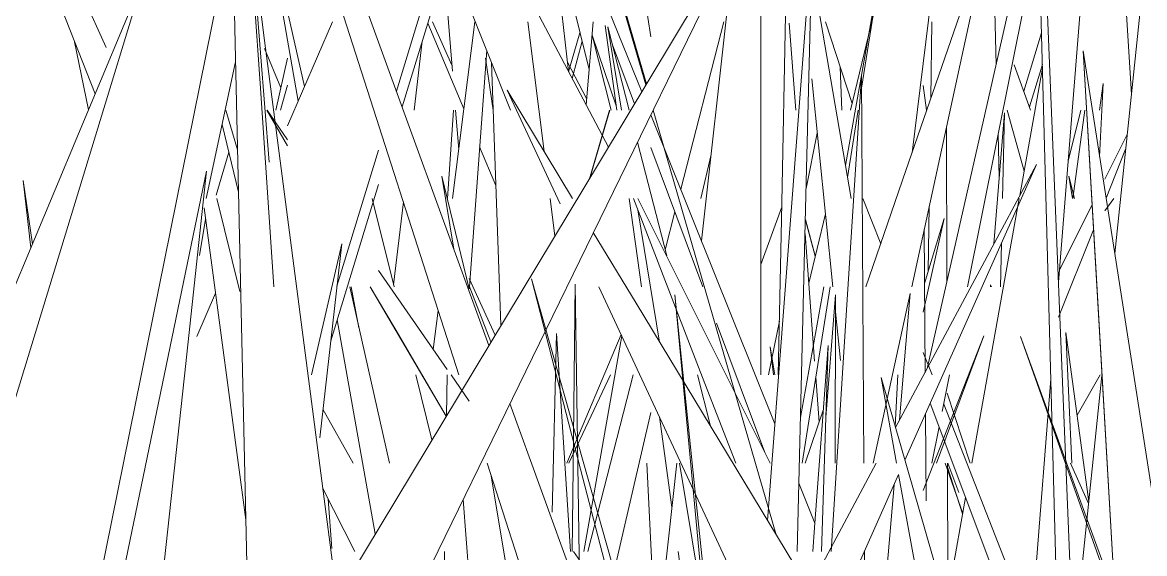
# Model space of a CAD drawing. Header units: millimetres. Extents: x -10020 to 20888, y -4665 to 12339.
# Drawn here: x 2388.27 to 2423.36, y 3071.97 to 3088.57 of the extents above; entities that cross this region are included whole.
import ezdxf

# ---------------------------------------------------------------- set-up
doc = ezdxf.new("R2010")
doc.units = ezdxf.units.MM
doc.layers.add('G-IMPT', color=8, linetype='Continuous', lineweight=9)

# ---------------------------------------------------------------- blocks, each defined once
blk = doc.blocks.new('Grass Array - 25_dwg-V22-West')
at = {"layer": 'G-IMPT'}
for p, q in [((2382.607, 3059.021), (2399.251, 3113.531)), ((2400.144, 3085.927), (2406.086, 3105.37)), ((2390.882, 3087.786), (2383.806, 3103.474)), ((2416.089, 3084.497), (2418.414, 3103.401)), ((2421.946, 3049.378), (2419.748, 3102.931)), ((2407.765, 3086.618), (2403.997, 3099.603)), ((2403.681, 3098.569), (2399.966, 3086.417)), ((2409.504, 3081.746), (2411.366, 3098.514)), ((2420.671, 3080.45), (2422.027, 3097.485)), ((2396.137, 3096.961), (2402.852, 3078.472)), ((2395.842, 3088.006), (2394.722, 3096.612)), ((2395.828, 3048), (2394.722, 3096.612)), ((2407.634, 3086.401), (2403.43, 3096.865)), ((2414.182, 3083.07), (2412.091, 3095.306)), ((2395.709, 3086.513), (2395.127, 3095.161)), ((2395.981, 3084.204), (2395.127, 3095.161)), ((2407.923, 3088.118), (2406.808, 3095.131)), ((2401.918, 3077.552), (2396.562, 3094.236)), ((2405.988, 3087.1), (2404.331, 3093.797)), ((2422.429, 3081.35), (2423.763, 3094.106)), ((2422.948, 3086.314), (2422.493, 3094.012)), ((2387.725, 3093.51), (2390.543, 3086.342)), ((2414.165, 3085.829), (2416.057, 3093.657)), ((2402.267, 3092.874), (2406.593, 3084.675)), ((2419.992, 3092.846), (2416.568, 3077.792)), ((2420.018, 3092.846), (2420.945, 3058.239)), ((2418.59, 3092.216), (2418.721, 3087.257)), ((2398.623, 3066.642), (2410.957, 3091.91)), ((2406.342, 3084.258), (2410.957, 3091.91)), ((2394.771, 3091.347), (2388.346, 3059.539)), ((2415.897, 3083.941), (2418.532, 3091.58)), ((2416.08, 3080.311), (2418.532, 3091.58)), ((2417.82, 3080.311), (2420.047, 3091.347)), ((2412.976, 3091.298), (2411.57, 3073.008)), ((2412.976, 3091.298), (2412.783, 3083.591)), ((2396.896, 3086.114), (2396.065, 3090.789)), ((2397.091, 3086.565), (2396.11, 3090.909)), ((2403.528, 3085.829), (2401.6, 3090.69)), ((2407.787, 3086.654), (2406.66, 3090.504)), ((2414.006, 3084.099), (2415.144, 3090.48)), ((2414.514, 3086.516), (2415.144, 3090.48)), ((2392.045, 3089.931), (2386.865, 3077.552)), ((2412.004, 3082.406), (2412.153, 3089.858)), ((2411.361, 3077.552), (2411.364, 3089.476)), ((2396.562, 3085.339), (2397.964, 3088.588)), ((2404.586, 3084.538), (2404.079, 3088.588)), ((2408.857, 3083.357), (2410.2, 3088.588)), ((2412.454, 3085.829), (2412.251, 3088.543)), ((2414.216, 3086.041), (2413.38, 3088.588)), ((2416.709, 3088.588), (2416.675, 3086.195)), ((2405.35, 3087.031), (2405.705, 3088.246)), ((2406.841, 3085.963), (2406.082, 3088.175)), ((2406.68, 3085.829), (2406.082, 3088.175)), ((2406.492, 3088.479), (2406.86, 3085.829)), ((2407.246, 3085.829), (2406.576, 3088.431)), ((2407.004, 3085.829), (2406.577, 3088.427)), ((2390.331, 3085.835), (2389.885, 3088.015)), ((2395.842, 3088.006), (2401.05, 3048)), ((2405.461, 3086.821), (2405.77, 3087.982)), ((2406.721, 3087.869), (2407.41, 3086.028)), ((2396.562, 3087.455), (2396.197, 3085.829)), ((2421.438, 3087.678), (2425.381, 3062.488)), ((2421.438, 3087.678), (2421.853, 3080.567)), ((2423.315, 3055.48), (2421.438, 3087.678)), ((2394.933, 3087.337), (2394.012, 3083.07)), ((2402.94, 3087.313), (2403.234, 3079.104)), ((2405.314, 3087.328), (2405.911, 3086.197)), ((2413.846, 3087.169), (2413.897, 3085.829)), ((2420.171, 3087.139), (2419.456, 3083.157)), ((2412.955, 3086.803), (2413.615, 3080.311)), ((2414.053, 3079.742), (2414.512, 3086.899)), ((2414.584, 3074.793), (2414.512, 3086.899)), ((2395.709, 3086.513), (2396.126, 3080.311)), ((2396.562, 3086.611), (2396.341, 3085.829)), ((2405.475, 3083.07), (2403.423, 3086.458)), ((2405.083, 3082.901), (2403.423, 3086.458)), ((2416.542, 3085.829), (2416.442, 3086.594)), ((2421.952, 3085.829), (2422.066, 3086.663)), ((2421.955, 3084.374), (2422.066, 3086.663)), ((2395.909, 3085.829), (2396.562, 3084.717)), ((2396.562, 3084.717), (2395.909, 3085.829)), ((2395.921, 3085.829), (2396.562, 3084.906)), ((2406.627, 3085.829), (2405.998, 3083.687)), ((2406.024, 3083.73), (2406.638, 3085.829)), ((2411.845, 3072.554), (2407.994, 3085.829)), ((2414.07, 3083.722), (2414.405, 3085.829)), ((2418.647, 3081.647), (2418.979, 3085.744)), ((2418.918, 3083.07), (2418.979, 3085.744)), ((2419.594, 3083.922), (2419.069, 3085.829)), ((2420.972, 3084.23), (2421.372, 3085.829)), ((2421.119, 3083.07), (2421.498, 3085.829)), ((2411.802, 3076.027), (2407.923, 3085.681)), ((2417.178, 3080.471), (2417.163, 3085.291)), ((2418.779, 3085.065), (2418.815, 3083.719)), ((2422.121, 3083.673), (2422.817, 3085.065)), ((2408.417, 3081.278), (2407.502, 3084.832)), ((2407.923, 3084.656), (2409.55, 3080.311)), ((2399.403, 3084.573), (2398.105, 3080.329)), ((2409.803, 3084.439), (2409.484, 3083.07)), ((2422.158, 3083.077), (2422.769, 3084.607)), ((2406.342, 3084.258), (2398.108, 3070.604)), ((2415.897, 3083.941), (2414.645, 3080.311)), ((2415.869, 3074.889), (2419.98, 3084.134)), ((2416.58, 3077.792), (2419.98, 3084.134)), ((2386.593, 3048), (2394.022, 3083.922)), ((2388.578, 3081.644), (2388.29, 3083.63)), ((2388.528, 3081.525), (2388.29, 3083.63)), ((2393.332, 3077.521), (2394.022, 3083.922)), ((2402.243, 3080.244), (2401.381, 3083.761)), ((2401.757, 3081.488), (2401.381, 3083.761)), ((2412.495, 3072.034), (2412.783, 3083.591)), ((2397.91, 3078.615), (2399.403, 3083.5)), ((2395.063, 3080.165), (2394.35, 3083.07)), ((2399.207, 3083.07), (2399.89, 3080.311)), ((2404.917, 3081.895), (2404.77, 3083.07)), ((2407.242, 3083.07), (2407.625, 3080.311)), ((2407.379, 3083.07), (2409.467, 3077.66)), ((2407.514, 3083.07), (2411.657, 3074.793)), ((2415.109, 3081.654), (2414.552, 3083.07)), ((2419.441, 3083.07), (2417.956, 3074.793)), ((2422.396, 3083.07), (2422.121, 3082.687)), ((2395.259, 3073.02), (2393.947, 3082.772)), ((2408.195, 3078.58), (2407.516, 3082.715)), ((2408.37, 3081.458), (2408.675, 3082.647)), ((2411.362, 3081.007), (2412.012, 3082.779)), ((2412.858, 3080.424), (2413.383, 3082.593)), ((2416.628, 3082.829), (2416.599, 3080.796)), ((2420.702, 3080.838), (2421.719, 3082.87)), ((2393.811, 3081.29), (2393.995, 3082.419)), ((2412.004, 3082.406), (2411.907, 3077.552)), ((2412.754, 3082.413), (2413.065, 3081.28)), ((2413.062, 3081.268), (2412.754, 3082.394)), ((2416.442, 3079.519), (2417.092, 3082.441)), ((2416.484, 3080.413), (2417.092, 3082.441)), ((2407.46, 3079.794), (2406.121, 3082.004)), ((2413.041, 3077.98), (2412.743, 3081.967)), ((2416.471, 3082.111), (2416.505, 3077.616)), ((2420.674, 3079.361), (2421.764, 3082.09)), ((2397.307, 3077.552), (2398.256, 3081.654)), ((2397.565, 3075.59), (2398.256, 3081.654)), ((2418.855, 3080.311), (2418.886, 3081.673)), ((2399.403, 3080.819), (2401.554, 3077.722)), ((2403.049, 3078.797), (2402.243, 3080.565)), ((2405.725, 3074.608), (2404.187, 3080.559)), ((2413.309, 3048.341), (2404.187, 3080.559)), ((2423.315, 3055.48), (2421.853, 3080.567)), ((2393.722, 3078.755), (2394.306, 3080.108)), ((2398.503, 3080.311), (2399.75, 3074.793)), ((2398.793, 3079.026), (2398.554, 3080.311)), ((2399.148, 3080.311), (2399.922, 3078.992)), ((2401.522, 3076.266), (2399.148, 3080.311)), ((2402.921, 3078.586), (2402.243, 3080.333)), ((2405.489, 3074.654), (2405.551, 3080.385)), ((2405.698, 3070.637), (2405.551, 3080.385)), ((2415.296, 3061.016), (2406.292, 3080.311)), ((2412.599, 3076.219), (2413.33, 3080.311)), ((2413.528, 3080.311), (2412.651, 3074.793)), ((2414.878, 3074.793), (2416.034, 3080.101)), ((2416.034, 3080.101), (2415.899, 3078.511)), ((2418.543, 3080.374), (2418.538, 3080.311)), ((2418.543, 3080.374), (2418.572, 3080.311)), ((2407.46, 3079.794), (2417.175, 3063.757)), ((2409.28, 3074.192), (2408.67, 3080.052)), ((2410.764, 3057.877), (2408.67, 3080.052)), ((2413.392, 3076.227), (2413.696, 3080.052)), ((2414.053, 3079.742), (2413.559, 3072.034)), ((2413.687, 3074.793), (2413.696, 3080.052)), ((2413.695, 3079.522), (2413.849, 3078.003)), ((2399.302, 3072.585), (2398.112, 3079.277)), ((2409.976, 3079.173), (2411.491, 3075.124)), ((2401.522, 3076.266), (2399.922, 3078.992)), ((2404.837, 3073.264), (2404.969, 3078.843)), ((2405.408, 3072.034), (2404.969, 3078.843)), ((2405.292, 3074.793), (2406.988, 3078.819)), ((2407.009, 3078.774), (2405.828, 3072.034)), ((2416.442, 3073.937), (2418.335, 3078.779)), ((2416.859, 3074.793), (2418.335, 3078.779)), ((2421.463, 3073.166), (2419.479, 3078.753)), ((2429.981, 3049.962), (2419.479, 3078.753)), ((2421.617, 3073.587), (2420.903, 3078.883)), ((2421.087, 3074.793), (2420.903, 3078.883)), ((2411.752, 3077.552), (2411.652, 3078.43)), ((2411.799, 3077.552), (2411.652, 3078.43)), ((2413.04, 3072.782), (2413.467, 3078.474)), ((2413.254, 3072.034), (2413.467, 3078.474)), ((2415.698, 3076.147), (2415.899, 3078.511)), ((2416.72, 3077.552), (2416.442, 3078.259)), ((2410.574, 3074.793), (2409.467, 3077.66)), ((2416.58, 3077.792), (2415.573, 3075.914)), ((2393.332, 3077.521), (2390.362, 3049.962)), ((2400.574, 3077.552), (2401.076, 3075.526)), ((2401.552, 3077.552), (2401.532, 3076.283)), ((2401.532, 3076.283), (2401.552, 3077.552)), ((2401.673, 3077.552), (2402.243, 3076.731)), ((2406.656, 3077.552), (2405.354, 3074.793)), ((2405.952, 3072.034), (2407.368, 3077.552)), ((2409.375, 3077.552), (2409.786, 3075.953)), ((2413.183, 3076.073), (2413.078, 3077.48)), ((2421.47, 3055.48), (2415.124, 3077.468)), ((2415.608, 3074.793), (2415.124, 3077.468)), ((2415.566, 3075.939), (2415.641, 3077.552)), ((2417.032, 3076.408), (2417.263, 3077.552)), ((2419.781, 3069.275), (2420.431, 3077.434)), ((2421.166, 3069.275), (2422.03, 3077.533)), ((2421.253, 3076.291), (2421.973, 3077.552)), ((2417.906, 3074.793), (2417.188, 3076.981)), ((2403.511, 3076.657), (2409.199, 3060.998)), ((2416.659, 3076.667), (2420.471, 3066.516)), ((2420.699, 3067.427), (2417.079, 3076.64)), ((2407.923, 3076.374), (2406.559, 3070.52)), ((2408.188, 3076.247), (2408.58, 3073.418)), ((2413.315, 3076.455), (2412.742, 3074.793)), ((2416.515, 3076.341), (2416.535, 3073.62)), ((2416.706, 3074.793), (2416.936, 3075.931)), ((2405.083, 3067.693), (2402.804, 3074.793)), ((2405.489, 3074.654), (2405.461, 3072.034)), ((2405.725, 3074.608), (2412.602, 3048)), ((2407.987, 3070.847), (2407.795, 3074.793)), ((2408.12, 3069.275), (2408.733, 3074.793)), ((2409.724, 3069.275), (2408.818, 3074.793)), ((2414.972, 3074.793), (2412.867, 3070.868)), ((2417.674, 3073.226), (2417.122, 3074.793)), ((2417.207, 3070.619), (2417.194, 3074.793)), ((2417.672, 3073.214), (2417.195, 3074.668)), ((2417.548, 3073.882), (2417.21, 3074.793)), ((2421.049, 3074.793), (2421.612, 3073.538)), ((2404.622, 3064.177), (2402.93, 3074.401)), ((2409.28, 3074.192), (2411.216, 3055.589)), ((2413.05, 3072.921), (2412.548, 3074.17)), ((2413.602, 3069.793), (2415.671, 3074.445)), ((2415.013, 3068.085), (2415.526, 3074.118)), ((2416.093, 3072.109), (2415.671, 3074.445)), ((2397.943, 3072.129), (2397.83, 3073.673)), ((2402.047, 3073.656), (2403.024, 3060.998)), ((2417.764, 3073.725), (2417.166, 3070.393)), ((2421.463, 3073.166), (2430.4, 3048)), ((2413.04, 3072.782), (2412.983, 3072.034)), ((2401.353, 3064.566), (2401.467, 3072.034)), ((2401.353, 3064.566), (2401.467, 3072.034)), ((2405.507, 3072.034), (2406.913, 3070.01)), ((2408.772, 3072.034), (2409.537, 3066.516)), ((2414.624, 3067.967), (2414.6, 3072.034)), ((2416.093, 3072.109), (2420.454, 3048))]:
    blk.add_line(p, q, dxfattribs=at)
blk = doc.blocks.new('Grass Array - Grass Array-V25-West')
blk.add_blockref('Grass Array - 25_dwg-V22-West', (0, 0))
blk = doc.blocks.new('Grass Array - 25_dwg-V39-West')
at = {"layer": 'G-IMPT'}
for p, q in [((2404.864, 3091.347), (2405.346, 3087.038)), ((2401.456, 3090.219), (2401.714, 3087.045)), ((2402.073, 3085.865), (2400.946, 3088.55)), ((2401.698, 3087.238), (2401.091, 3088.588)), ((2401.717, 3083.07), (2402.42, 3088.588)), ((2405.894, 3085.999), (2406.115, 3088.588)), ((2420.141, 3088.243), (2419.583, 3086.417)), ((2400.519, 3085.829), (2400.774, 3087.987)), ((2395.842, 3087.757), (2396.352, 3086.522)), ((2402.787, 3087.697), (2402.248, 3080.311)), ((2402.991, 3085.829), (2402.751, 3087.451)), ((2419.283, 3087.245), (2419.797, 3085.829)), ((2419.761, 3085.927), (2420.168, 3087.257)), ((2394.995, 3084.587), (2394.626, 3085.829)), ((2394.995, 3084.587), (2394.626, 3085.829)), ((2401.745, 3085.829), (2401.564, 3083.07)), ((2401.812, 3085.829), (2401.912, 3084.601)), ((2395.025, 3083.27), (2394.51, 3085.378)), ((2413.127, 3085.107), (2412.778, 3083.379)), ((2403.077, 3083.47), (2402.567, 3084.687)), ((2394.721, 3084.514), (2394.324, 3083.175)), ((2421.167, 3083.07), (2420.997, 3083.761)), ((2421.112, 3083.07), (2420.997, 3083.761)), ((2399.875, 3080.371), (2400.181, 3082.963)), ((2401.116, 3078.353), (2401.271, 3079.568)), ((2411.941, 3079.234), (2411.601, 3077.552)), ((2398.614, 3074.793), (2397.667, 3076.486)), ((2397.666, 3073.999), (2398.659, 3072.034))]:
    blk.add_line(p, q, dxfattribs=at)
blk = doc.blocks.new('Grass Array - Grass Array-V40-West')
blk.add_blockref('Grass Array - 25_dwg-V39-West', (0, 0))

msp = doc.modelspace()

# ---------------------------------------------------------------- block references
for name in ['Grass Array - Grass Array-V25-West', 'Grass Array - Grass Array-V40-West']:
    msp.add_blockref(name, (0, 0))

doc.saveas('drawing.dxf')
